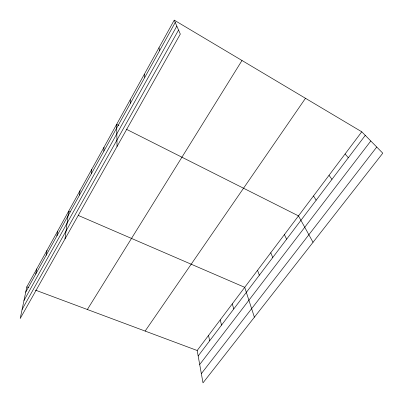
<?xml version="1.0" encoding="UTF-8"?>
<svg xmlns="http://www.w3.org/2000/svg" width="403" height="403" viewBox="0 0 403 403"><rect width="100%" height="100%" fill="white"/><g stroke="black" fill="none" stroke-linecap="round" stroke-linejoin="round"><path stroke-width="0.6" d="M103.863 151.206L103.979 147.266M91.476 173.547L91.768 169.361M79.537 195.092L79.99 190.679M65.004 238.939L68.616 211.258L70.318 211.993M56.888 235.946L57.629 231.136M46.138 255.331L47.01 250.344M35.751 274.075L36.744 268.927M26.81 286.901L20.215 318.496L180.312 34.094L174.232 20.15L26.81 286.901L28.532 287.546M25.701 292.2L175.24 22.452M23.968 300.522L176.826 26.099M22.105 309.459L178.549 30.054M87.36 309.509L241.996 60.49M145.125 331.075L305.489 98.292M361.768 131.801L382.785 153.185L203.001 382.85L197.183 350.509L361.768 131.801L174.232 20.15M198.165 355.97L365.274 135.368M199.702 364.519L370.795 140.985M201.344 373.652L376.745 147.04M35.434 290.125L197.183 350.509M78.253 215.419L244.722 287.334L254.389 317.201M118.89 125.474L116.648 124.346L117.051 146.48M126.169 129.141L298.487 215.892L313.03 242.294M345.104 153.941L348.318 157.749M329.024 175.315L331.961 179.345M313.494 195.954L316.174 200.185M284.397 234.617L286.614 239.211M270.751 252.746L272.76 257.497M257.537 270.312L259.346 275.204M232.299 303.847L233.75 308.99M158.958 47.791L159.699 50.481M220.245 319.861L221.529 325.125M208.547 335.412L209.676 340.777M144.294 74.328L144.793 77.376M130.199 99.828L130.476 103.203"/></g></svg>
